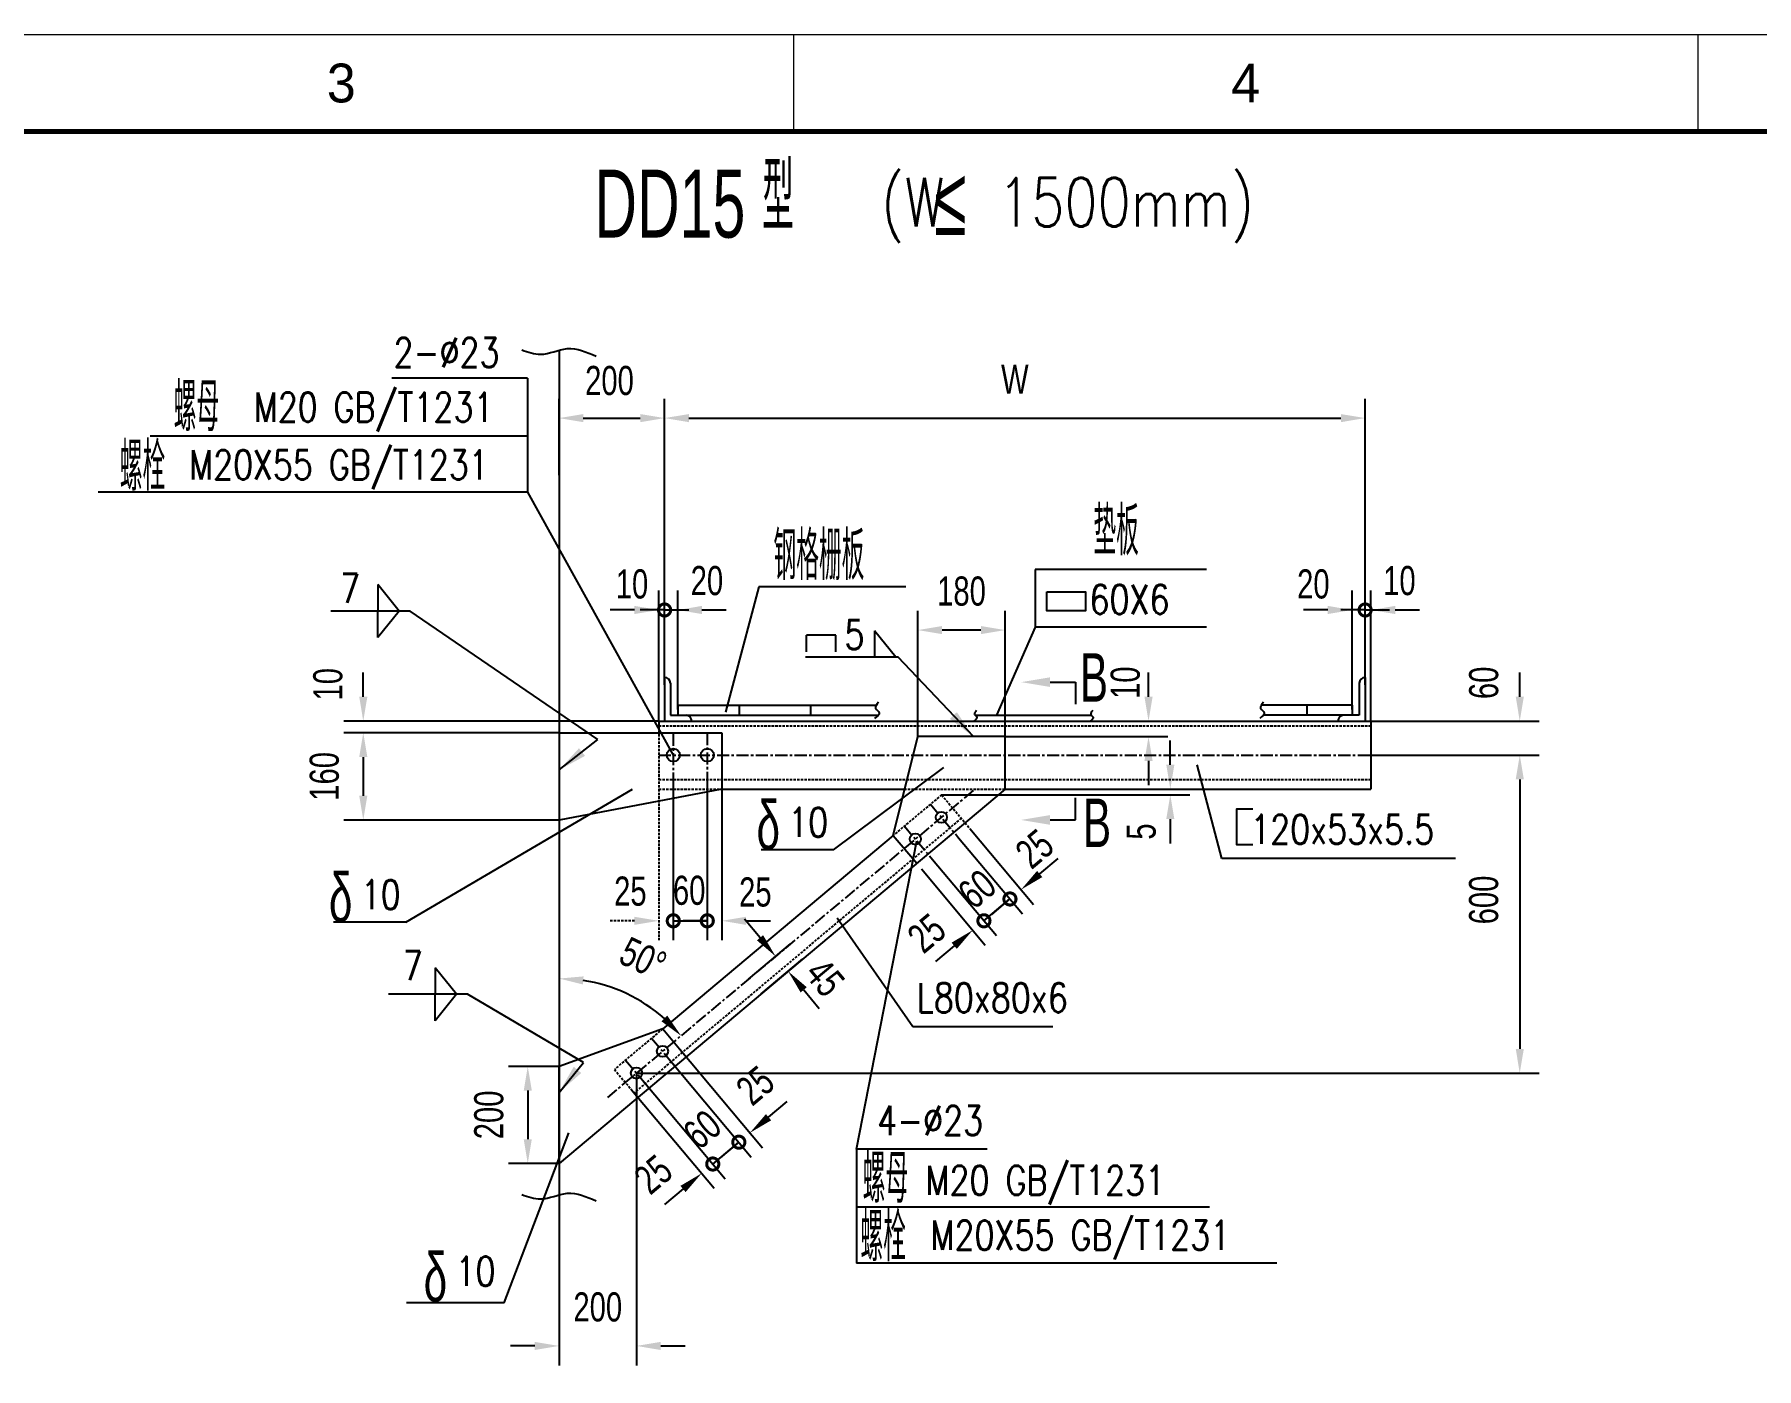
# Model space of a CAD drawing. Extents: x 148 to 221443, y -36682 to 6758.
# Drawn here: x 176771 to 180319, y -18098 to -15349 of the extents above; entities that cross this region are included whole.
import ezdxf
from ezdxf.enums import TextEntityAlignment as Align

# ---------------------------------------------------------------- set-up
doc = ezdxf.new("R2010")
doc.units = 0
doc.header["$LTSCALE"] = 10
doc.header["$MEASUREMENT"] = 0
for name, pattern in [('CENTERX2', [4, 2.5, -0.5, 0.5, -0.5]), ('HIDDENX2', [0.75, 0.5, -0.25]), ('PHANTOM', [2.5, 1.25, -0.25, 0.25, -0.25, 0.25, -0.25])]:
    doc.linetypes.add(name, pattern=pattern)
for name, color, linetype in [('2', 4, 'Continuous'), ('3', 255, 'Continuous'), ('6', 4, 'PHANTOM'), ('9', 6, 'Continuous'), ('CENTER', 1, 'CENTERX2'), ('WHITE', 7, 'Continuous')]:
    doc.layers.add(name, color=color, linetype=linetype)
doc.layers.add('2（细实线）', color=3, linetype='Continuous', lineweight=20)
doc.layers.add('图框层', color=7, linetype='Continuous', lineweight=15)
doc.styles.add('HZ', font='ROMS.SHX', dxfattribs={"width": 0.75, "bigfont": 'GBCBIG.SHX'})
doc.styles.get("Standard").update_dxf_attribs({"font": 'wison_e.shx', "width": 0.75, "bigfont": 'wison_c.shx'})
doc.styles.add('XW', font='ROMANS.shx', dxfattribs={"width": 0.85})
doc.dimstyles.new('DIM1', dxfattribs={"dimscale": 20, "dimtxt": 3, "dimasz": 2.5, "dimexe": 2, "dimexo": 0, "dimgap": 1, "dimtad": 0, "dimdec": 0, "dimzin": 0, "dimdsep": 46, "dimtxsty": 'Standard', "dimcen": 2, "dimclrd": 3, "dimclre": 3, "dimclrt": 3, "dimadec": 0, "dimazin": 0, "dimtfac": 0.666667, "dimtdec": 0, "dimtofl": 0, "dimtmove": 2, "dimatfit": 1, "dimfxl": 2, "dimtvp": 1.333333, "dimtolj": 1, "dimtzin": 0, "dimarcsym": 0})

# ---------------------------------------------------------------- blocks, each defined once
blk = doc.blocks.new('_DotSmall')
at = {"layer": 'WHITE', "color": 0, "const_width": 0.5}
blk.add_lwpolyline([(-0.0625, 0, 1), (0.0625, 0, 1)], format="xyb", close=True, dxfattribs=at)
blk = doc.blocks.new('*D1708')
at = {"layer": '2', "color": 3, "lineweight": -2}
for p, q in [((178057.5, -16763.9), (178057.5, -16495)), ((178069.5, -16688.9), (178069.5, -16495)), ((178007.5, -16535), (177957.5, -16535)), ((178069.5, -16535), (178119.5, -16535))]:
    blk.add_line(p, q, dxfattribs=at)
at = {"layer": '2', "color": 3}
blk.add_solid([(178007.5, -16543.3), (178007.5, -16526.6), (178057.5, -16535)], dxfattribs=at)
at = {"layer": 'Defpoints', "color": 0}
for p in [(178069.5, -16535), (178069.5, -16688.9), (178057.5, -16763.9)]:
    blk.add_point(p, dxfattribs=at)
at = {"layer": '2', "color": 3, "lineweight": -2, "xscale": 50, "yscale": 50, "zscale": 50, "rotation": 180}
blk.add_blockref('_DotSmall', (178069.5, -16535), dxfattribs=at)
at = {"layer": '2', "color": 3, "insert": (178002.4, -16481.7), "char_height": 60, "attachment_point": 5}
blk.add_mtext('\\A1;10', dxfattribs=at)
blk = doc.blocks.new('*D1709')
at = {"layer": '2', "color": 3, "lineweight": -2}
for p, q in [((178069.5, -16688.9), (178069.5, -16495)), ((178096.5, -16739.9), (178096.5, -16495)), ((178069.5, -16535), (178019.5, -16535)), ((178146.5, -16535), (178196.5, -16535))]:
    blk.add_line(p, q, dxfattribs=at)
at = {"layer": '2', "color": 3}
blk.add_solid([(178146.5, -16526.6), (178146.5, -16543.3), (178096.5, -16535)], dxfattribs=at)
at = {"layer": 'Defpoints', "color": 0}
for p in [(178069.5, -16535), (178069.5, -16688.9), (178096.5, -16739.9)]:
    blk.add_point(p, dxfattribs=at)
at = {"layer": '2', "color": 3, "lineweight": -2, "xscale": 50, "yscale": 50, "zscale": 50}
blk.add_blockref('_DotSmall', (178069.5, -16535), dxfattribs=at)
at = {"layer": '2', "color": 3, "insert": (178156.8, -16474.8), "char_height": 60, "attachment_point": 5}
blk.add_mtext('\\A1;20', dxfattribs=at)
blk = doc.blocks.new('*D1710')
at = {"layer": '2', "color": 3, "lineweight": -2}
for p, q in [((179485.9, -16739.9), (179485.9, -16495)), ((179512.9, -16688.9), (179512.9, -16495)), ((179435.9, -16535), (179385.9, -16535)), ((179512.9, -16535), (179562.9, -16535))]:
    blk.add_line(p, q, dxfattribs=at)
at = {"layer": '2', "color": 3}
blk.add_solid([(179435.9, -16543.3), (179435.9, -16526.6), (179485.9, -16535)], dxfattribs=at)
at = {"layer": 'Defpoints', "color": 0}
for p in [(179512.9, -16535), (179512.9, -16688.9), (179485.9, -16739.9)]:
    blk.add_point(p, dxfattribs=at)
at = {"layer": '2', "color": 3, "lineweight": -2, "xscale": 50, "yscale": 50, "zscale": 50, "rotation": 180}
blk.add_blockref('_DotSmall', (179512.9, -16535), dxfattribs=at)
at = {"layer": '2', "color": 3, "insert": (179406.2, -16481.7), "char_height": 60, "attachment_point": 5}
blk.add_mtext('\\A1;20', dxfattribs=at)
blk = doc.blocks.new('*D1711')
at = {"layer": '2', "color": 3, "lineweight": -2}
for p, q in [((179512.9, -16688.9), (179512.9, -16495)), ((179524.9, -16763.9), (179524.9, -16495)), ((179512.9, -16535), (179462.9, -16535)), ((179574.9, -16535), (179624.9, -16535))]:
    blk.add_line(p, q, dxfattribs=at)
at = {"layer": '2', "color": 3}
blk.add_solid([(179574.9, -16526.6), (179574.9, -16543.3), (179524.9, -16535)], dxfattribs=at)
at = {"layer": 'Defpoints', "color": 0}
for p in [(179512.9, -16535), (179512.9, -16688.9), (179524.9, -16763.9)]:
    blk.add_point(p, dxfattribs=at)
at = {"layer": '2', "color": 3, "lineweight": -2, "xscale": 50, "yscale": 50, "zscale": 50}
blk.add_blockref('_DotSmall', (179512.9, -16535), dxfattribs=at)
at = {"layer": '2', "color": 3, "insert": (179583.5, -16474.8), "char_height": 60, "attachment_point": 5}
blk.add_mtext('\\A1;10', dxfattribs=at)
blk = doc.blocks.new('*D1712')
at = {"layer": '2', "color": 3, "lineweight": -2}
for p, q in [((177852.1, -16257.5), (177852.1, -16099.6)), ((178069.5, -16688.9), (178069.5, -16099.6)), ((177902.1, -16139.6), (178019.5, -16139.6))]:
    blk.add_line(p, q, dxfattribs=at)
at = {"layer": '2', "color": 3}
for points in [[(177902.1, -16131.3), (177902.1, -16148), (177852.1, -16139.6)], [(178019.5, -16148), (178019.5, -16131.3), (178069.5, -16139.6)]]:
    blk.add_solid(points, dxfattribs=at)
at = {"layer": 'Defpoints', "color": 0}
for p in [(178069.5, -16139.6), (177852.1, -16257.5), (178069.5, -16688.9)]:
    blk.add_point(p, dxfattribs=at)
at = {"layer": '2', "color": 3, "insert": (177956, -16062.5), "char_height": 60, "attachment_point": 5}
blk.add_mtext('\\A1;200', dxfattribs=at)
blk = doc.blocks.new('*D1713')
at = {"layer": '2', "color": 3, "lineweight": -2}
for p, q in [((177448.7, -16713.9), (177448.7, -16663.9)), ((178057.5, -16763.9), (177408.7, -16763.9)), ((177852.1, -16787.9), (177408.7, -16787.9)), ((177448.7, -16837.9), (177448.7, -16887.9))]:
    blk.add_line(p, q, dxfattribs=at)
at = {"layer": '2', "color": 3}
for points in [[(177440.4, -16713.9), (177457.1, -16713.9), (177448.7, -16763.9)], [(177457.1, -16837.9), (177440.4, -16837.9), (177448.7, -16787.9)]]:
    blk.add_solid(points, dxfattribs=at)
at = {"layer": 'Defpoints', "color": 0}
for p in [(177448.7, -16763.9), (178057.5, -16763.9), (177852.1, -16787.9)]:
    blk.add_point(p, dxfattribs=at)
at = {"layer": '2', "color": 3, "insert": (177376, -16688), "char_height": 60, "attachment_point": 5, "rotation": 90}
blk.add_mtext('\\A1;10', dxfattribs=at)
blk = doc.blocks.new('*D1714')
at = {"layer": '2', "color": 3, "lineweight": -2}
for p, q in [((178069.5, -16688.9), (178069.5, -16099.6)), ((179512.9, -16673.9), (179512.9, -16099.6)), ((178119.5, -16139.6), (179462.9, -16139.6))]:
    blk.add_line(p, q, dxfattribs=at)
at = {"layer": '2', "color": 3}
for points in [[(178119.5, -16131.3), (178119.5, -16148), (178069.5, -16139.6)], [(179462.9, -16148), (179462.9, -16131.3), (179512.9, -16139.6)]]:
    blk.add_solid(points, dxfattribs=at)
at = {"layer": 'Defpoints', "color": 0}
for p in [(179512.9, -16139.6), (179512.9, -16673.9), (178069.5, -16688.9)]:
    blk.add_point(p, dxfattribs=at)
at = {"layer": '2', "color": 3, "insert": (178791.2, -16059.6), "char_height": 60, "attachment_point": 5}
blk.add_mtext('\\A1;W', dxfattribs=at)
blk = doc.blocks.new('*D1715')
at = {"layer": '2', "color": 3, "lineweight": -2}
for p, q in [((177852.1, -16787.9), (177408.7, -16787.9)), ((177448.7, -16837.9), (177448.7, -16917.7)), ((177853.9, -16967.7), (177408.7, -16967.7))]:
    blk.add_line(p, q, dxfattribs=at)
at = {"layer": '2', "color": 3}
for points in [[(177457.1, -16837.9), (177440.4, -16837.9), (177448.7, -16787.9)], [(177440.4, -16917.7), (177457.1, -16917.7), (177448.7, -16967.7)]]:
    blk.add_solid(points, dxfattribs=at)
at = {"layer": 'Defpoints', "color": 0}
for p in [(177852.1, -16787.9), (177448.7, -16967.7), (177853.9, -16967.7)]:
    blk.add_point(p, dxfattribs=at)
at = {"layer": '2', "color": 3, "insert": (177368.7, -16877.8), "char_height": 60, "attachment_point": 5, "rotation": 90}
blk.add_mtext('\\A1;160', dxfattribs=at)
blk = doc.blocks.new('*D1716')
at = {"layer": '3', "color": 3, "linetype": 'HIDDENX2', "lineweight": -2}
for p, q in [((178087.5, -16879.4), (178087.5, -17215.4)), ((178057.5, -16903.9), (178057.5, -17215.4)), ((178007.5, -17175.4), (177957.5, -17175.4)), ((178087.5, -17175.4), (178137.5, -17175.4))]:
    blk.add_line(p, q, dxfattribs=at)
at = {"layer": '3', "color": 3}
blk.add_solid([(178007.5, -17183.8), (178007.5, -17167.1), (178057.5, -17175.4)], dxfattribs=at)
at = {"layer": 'Defpoints', "color": 0}
for p in [(178087.5, -16879.4), (178057.5, -16903.9), (178087.5, -17175.4)]:
    blk.add_point(p, dxfattribs=at)
at = {"layer": '3', "color": 3, "lineweight": -2, "xscale": 50, "yscale": 50, "zscale": 50, "rotation": 180}
blk.add_blockref('_DotSmall', (178087.5, -17175.4), dxfattribs=at)
at = {"layer": '3', "color": 3, "insert": (177999, -17114.6), "char_height": 60, "attachment_point": 5}
blk.add_mtext('\\A1;25', dxfattribs=at)
blk = doc.blocks.new('*D1717')
at = {"layer": '2', "color": 3, "lineweight": -2}
for p, q in [((178087.5, -16879.4), (178087.5, -17215.4)), ((178157.5, -16878.6), (178157.5, -17215.4)), ((178087.5, -17175.4), (178157.5, -17175.4))]:
    blk.add_line(p, q, dxfattribs=at)
at = {"layer": 'Defpoints', "color": 0}
for p in [(178087.5, -16879.4), (178157.5, -16878.6), (178157.5, -17175.4)]:
    blk.add_point(p, dxfattribs=at)
at = {"layer": '2', "color": 3, "lineweight": -2, "xscale": 50, "yscale": 50, "zscale": 50, "rotation": 180}
blk.add_blockref('_DotSmall', (178087.5, -17175.4), dxfattribs=at)
at = {"layer": '2', "color": 3, "lineweight": -2, "xscale": 50, "yscale": 50, "zscale": 50}
blk.add_blockref('_DotSmall', (178157.5, -17175.4), dxfattribs=at)
at = {"layer": '2', "color": 3, "insert": (178120.2, -17112.9), "char_height": 60, "attachment_point": 5}
blk.add_mtext('\\A1;60', dxfattribs=at)
blk = doc.blocks.new('*D1718')
at = {"layer": '2', "color": 3, "lineweight": -2}
for p, q in [((178157.5, -16878.6), (178157.5, -17215.4)), ((178187.5, -16903.9), (178187.5, -17215.4)), ((178157.5, -17175.4), (178107.5, -17175.4)), ((178237.5, -17175.4), (178287.5, -17175.4))]:
    blk.add_line(p, q, dxfattribs=at)
at = {"layer": '2', "color": 3}
blk.add_solid([(178237.5, -17167.1), (178237.5, -17183.8), (178187.5, -17175.4)], dxfattribs=at)
at = {"layer": 'Defpoints', "color": 0}
for p in [(178157.5, -16878.6), (178187.5, -16903.9), (178187.5, -17175.4)]:
    blk.add_point(p, dxfattribs=at)
at = {"layer": '2', "color": 3, "lineweight": -2, "xscale": 50, "yscale": 50, "zscale": 50}
blk.add_blockref('_DotSmall', (178157.5, -17175.4), dxfattribs=at)
at = {"layer": '2', "color": 3, "insert": (178256.5, -17116.4), "char_height": 60, "attachment_point": 5}
blk.add_mtext('\\A1;25', dxfattribs=at)
blk = doc.blocks.new('*D1719')
at = {"layer": '2', "color": 3, "lineweight": -2}
for p, q in [((179524.9, -16833.9), (179871.5, -16833.9)), ((179831.5, -16883.9), (179831.5, -17439.2)), ((178011.6, -17489.2), (179871.5, -17489.2))]:
    blk.add_line(p, q, dxfattribs=at)
at = {"layer": '2', "color": 3}
for points in [[(179839.9, -16883.9), (179823.2, -16883.9), (179831.5, -16833.9)], [(179823.2, -17439.2), (179839.9, -17439.2), (179831.5, -17489.2)]]:
    blk.add_solid(points, dxfattribs=at)
at = {"layer": 'Defpoints', "color": 0}
for p in [(179524.9, -16833.9), (178011.6, -17489.2), (179831.5, -17489.2)]:
    blk.add_point(p, dxfattribs=at)
at = {"layer": '2', "color": 3, "insert": (179757.4, -17132.5), "char_height": 60, "attachment_point": 5, "rotation": 90}
blk.add_mtext('\\A1;600', dxfattribs=at)
blk = doc.blocks.new('*D1720')
at = {"layer": '2', "color": 3, "lineweight": -2}
for p, q in [((178698.2, -16984.9), (178829.8, -17141.7)), ((178675.2, -17004.2), (178806.8, -17161)), ((178842.4, -17078.9), (178880.7, -17046.8)), ((178781.1, -17130.4), (178742.8, -17162.5))]:
    blk.add_line(p, q, dxfattribs=at)
at = {"layer": '2', "color": 3}
blk.add_solid([(178837, -17072.6), (178847.8, -17085.3), (178804.1, -17111.1)], dxfattribs=at)
at = {"layer": 'Defpoints', "color": 0}
for p in [(178698.2, -16984.9), (178675.2, -17004.2), (178804.1, -17111.1)]:
    blk.add_point(p, dxfattribs=at)
at = {"layer": '2', "color": 3, "lineweight": -2, "xscale": 50, "yscale": 50, "zscale": 50, "rotation": 39.99999999977852}
blk.add_blockref('_DotSmall', (178781.1, -17130.4), dxfattribs=at)
at = {"layer": '2', "color": 3, "insert": (178832, -17027.2), "char_height": 60, "attachment_point": 5, "rotation": 40}
blk.add_mtext('\\A1;25', dxfattribs=at)
blk = doc.blocks.new('*D1721')
at = {"layer": '2', "color": 3, "lineweight": -2}
for p, q in [((178675.2, -17004.2), (178806.8, -17161)), ((178621.6, -17049.2), (178753.2, -17206)), ((178727.5, -17175.4), (178781.1, -17130.4))]:
    blk.add_line(p, q, dxfattribs=at)
at = {"layer": 'Defpoints', "color": 0}
for p in [(178675.2, -17004.2), (178621.6, -17049.2), (178781.1, -17130.4)]:
    blk.add_point(p, dxfattribs=at)
at = {"layer": '2', "color": 3, "lineweight": -2, "xscale": 50, "yscale": 50, "zscale": 50}
for p, rotation in [((178781.1, -17130.4), 39.99999999978221), ((178727.5, -17175.4), 219.9999999997822)]:
    blk.add_blockref('_DotSmall', p, dxfattribs=dict(at, rotation=rotation))
at = {"layer": '2', "color": 3, "insert": (178713.5, -17110.2), "char_height": 60, "attachment_point": 5, "rotation": 40}
blk.add_mtext('\\A1;60', dxfattribs=at)
blk = doc.blocks.new('*D1722')
at = {"layer": '2', "color": 3, "lineweight": -2}
for p, q in [((178621.6, -17049.2), (178753.2, -17206)), ((178598.6, -17068.5), (178730.2, -17225.3)), ((178727.5, -17175.4), (178765.8, -17143.2)), ((178666.2, -17226.8), (178627.9, -17258.9))]:
    blk.add_line(p, q, dxfattribs=at)
at = {"layer": '2', "color": 3}
blk.add_solid([(178671.6, -17233.2), (178660.9, -17220.4), (178704.5, -17194.6)], dxfattribs=at)
at = {"layer": 'Defpoints', "color": 0}
for p in [(178621.6, -17049.2), (178598.6, -17068.5), (178727.5, -17175.4)]:
    blk.add_point(p, dxfattribs=at)
at = {"layer": '2', "color": 3, "lineweight": -2, "xscale": 50, "yscale": 50, "zscale": 50, "rotation": 219.9999999998104}
blk.add_blockref('_DotSmall', (178727.5, -17175.4), dxfattribs=at)
at = {"layer": '2', "color": 3, "insert": (178609.6, -17201.1), "char_height": 60, "attachment_point": 5, "rotation": 40}
blk.add_mtext('\\A1;25', dxfattribs=at)
blk = doc.blocks.new('*D1723')
at = {"layer": '2', "color": 3, "lineweight": -2}
for p, q in [((178001.5, -17523.8), (178171.6, -17726.4)), ((178024.5, -17504.5), (178194.5, -17707.2)), ((178168.8, -17676.5), (178207.1, -17644.4)), ((178107.5, -17727.9), (178069.2, -17760.1))]:
    blk.add_line(p, q, dxfattribs=at)
at = {"layer": '2', "color": 3}
blk.add_solid([(178112.9, -17734.3), (178102.2, -17721.5), (178145.8, -17695.8)], dxfattribs=at)
at = {"layer": 'Defpoints', "color": 0}
for p in [(178001.5, -17523.8), (178024.5, -17504.5), (178168.8, -17676.5)]:
    blk.add_point(p, dxfattribs=at)
at = {"layer": '2', "color": 3, "lineweight": -2, "xscale": 50, "yscale": 50, "zscale": 50, "rotation": 219.999999999764}
blk.add_blockref('_DotSmall', (178168.8, -17676.5), dxfattribs=at)
at = {"layer": '2', "color": 3, "insert": (178046.4, -17698.1), "char_height": 60, "attachment_point": 5, "rotation": 40}
blk.add_mtext('\\A1;25', dxfattribs=at)
blk = doc.blocks.new('*D1724')
at = {"layer": '2', "color": 3, "lineweight": -2}
for p, q in [((178078.1, -17459.5), (178248.2, -17662.2)), ((178024.5, -17504.5), (178194.5, -17707.2)), ((178168.8, -17676.5), (178222.5, -17631.5))]:
    blk.add_line(p, q, dxfattribs=at)
at = {"layer": 'Defpoints', "color": 0}
for p in [(178078.1, -17459.5), (178024.5, -17504.5), (178222.5, -17631.5)]:
    blk.add_point(p, dxfattribs=at)
at = {"layer": '2', "color": 3, "lineweight": -2, "xscale": 50, "yscale": 50, "zscale": 50}
for p, rotation in [((178222.5, -17631.5), 39.9999999997845), ((178168.8, -17676.5), 219.9999999997845)]:
    blk.add_blockref('_DotSmall', p, dxfattribs=dict(at, rotation=rotation))
at = {"layer": '2', "color": 3, "insert": (178147.3, -17605.5), "char_height": 60, "attachment_point": 5, "rotation": 40}
blk.add_mtext('\\A1;60', dxfattribs=at)
blk = doc.blocks.new('*D1725')
at = {"layer": '2', "color": 3, "lineweight": -2}
for p, q in [((178101.1, -17440.2), (178271.1, -17642.9)), ((178078.1, -17459.5), (178248.2, -17662.2)), ((178283.7, -17580.1), (178322, -17548)), ((178222.5, -17631.5), (178184.1, -17663.7))]:
    blk.add_line(p, q, dxfattribs=at)
at = {"layer": '2', "color": 3}
blk.add_solid([(178278.4, -17573.7), (178289.1, -17586.5), (178245.4, -17612.2)], dxfattribs=at)
at = {"layer": 'Defpoints', "color": 0}
for p in [(178101.1, -17440.2), (178078.1, -17459.5), (178245.4, -17612.2)]:
    blk.add_point(p, dxfattribs=at)
at = {"layer": '2', "color": 3, "lineweight": -2, "xscale": 50, "yscale": 50, "zscale": 50, "rotation": 39.99999999977852}
blk.add_blockref('_DotSmall', (178222.5, -17631.5), dxfattribs=at)
at = {"layer": '2', "color": 3, "insert": (178256.5, -17514.9), "char_height": 60, "attachment_point": 5, "rotation": 40}
blk.add_mtext('\\A1;25', dxfattribs=at)
blk = doc.blocks.new('*D1726')
at = {"layer": '2', "color": 3, "lineweight": -2}
for p, q in [((179831.5, -16713.9), (179831.5, -16663.9)), ((179524.9, -16763.9), (179871.5, -16763.9)), ((179524.9, -16833.9), (179871.5, -16833.9)), ((179831.5, -16883.9), (179831.5, -16933.9))]:
    blk.add_line(p, q, dxfattribs=at)
at = {"layer": '2', "color": 3}
for points in [[(179823.2, -16713.9), (179839.9, -16713.9), (179831.5, -16763.9)], [(179839.9, -16883.9), (179823.2, -16883.9), (179831.5, -16833.9)]]:
    blk.add_solid(points, dxfattribs=at)
at = {"layer": 'Defpoints', "color": 0}
for p in [(179524.9, -16763.9), (179524.9, -16833.9), (179831.5, -16833.9)]:
    blk.add_point(p, dxfattribs=at)
at = {"layer": '2', "color": 3, "insert": (179757.5, -16685.1), "char_height": 60, "attachment_point": 5, "rotation": 90}
blk.add_mtext('\\A1;60', dxfattribs=at)
blk = doc.blocks.new('*D1727')
at = {"layer": '2', "color": 3, "lineweight": -2}
for p, q in [((179111.5, -16853.9), (179111.5, -16803.9)), ((178640.4, -16915.9), (179151.5, -16915.9)), ((178794.7, -16903.9), (179151.5, -16903.9)), ((179111.5, -16965.9), (179111.5, -17015.9))]:
    blk.add_line(p, q, dxfattribs=at)
at = {"layer": '2', "color": 3}
for points in [[(179103.2, -16853.9), (179119.9, -16853.9), (179111.5, -16903.9)], [(179119.9, -16965.9), (179103.2, -16965.9), (179111.5, -16915.9)]]:
    blk.add_solid(points, dxfattribs=at)
at = {"layer": 'Defpoints', "color": 0}
for p in [(178640.4, -16915.9), (178794.7, -16903.9), (179111.5, -16903.9)]:
    blk.add_point(p, dxfattribs=at)
at = {"layer": '2', "color": 3, "insert": (179051.7, -16991.5), "char_height": 60, "attachment_point": 5, "rotation": 90}
blk.add_mtext('\\A1;5', dxfattribs=at)
blk = doc.blocks.new('*D1728')
at = {"layer": '2', "color": 3, "lineweight": -2}
for p, q in [((179066.6, -16713.9), (179066.6, -16663.9)), ((178739.8, -16763.9), (179106.6, -16763.9)), ((178771.3, -16795.9), (179106.6, -16795.9)), ((179066.6, -16845.9), (179066.6, -16895.9))]:
    blk.add_line(p, q, dxfattribs=at)
at = {"layer": '2', "color": 3}
for points in [[(179058.3, -16713.9), (179075, -16713.9), (179066.6, -16763.9)], [(179075, -16845.9), (179058.3, -16845.9), (179066.6, -16795.9)]]:
    blk.add_solid(points, dxfattribs=at)
at = {"layer": 'Defpoints', "color": 0}
for p in [(178739.8, -16763.9), (179066.6, -16763.9), (178771.3, -16795.9)]:
    blk.add_point(p, dxfattribs=at)
at = {"layer": '2', "color": 3, "insert": (179019, -16684.8), "char_height": 60, "attachment_point": 5, "rotation": 90}
blk.add_mtext('\\A1;10', dxfattribs=at)
blk = doc.blocks.new('*D1729')
at = {"layer": '2', "color": 3, "lineweight": -2}
for p, q in [((178591.3, -16795.9), (178591.3, -16536.4)), ((178771.3, -16795.9), (178771.3, -16536.4)), ((178721.3, -16576.4), (178641.3, -16576.4))]:
    blk.add_line(p, q, dxfattribs=at)
at = {"layer": '2', "color": 3}
for points in [[(178641.3, -16568), (178641.3, -16584.7), (178591.3, -16576.4)], [(178721.3, -16584.7), (178721.3, -16568), (178771.3, -16576.4)]]:
    blk.add_solid(points, dxfattribs=at)
at = {"layer": 'Defpoints', "color": 0}
for p in [(178591.3, -16576.4), (178591.3, -16795.9), (178771.3, -16795.9)]:
    blk.add_point(p, dxfattribs=at)
at = {"layer": '2', "color": 3, "insert": (178681.3, -16496.4), "char_height": 60, "attachment_point": 5}
blk.add_mtext('\\A1;180', dxfattribs=at)
blk = doc.blocks.new('*D1730')
at = {"layer": '2', "color": 3, "lineweight": -2}
for p, q in [((178266.2, -17210.4), (178234, -17172.1)), ((178242.6, -17295.4), (178328.9, -17223)), ((178268.3, -17326.1), (178354.6, -17253.6)), ((178356.1, -17317.6), (178388.3, -17355.9))]:
    blk.add_line(p, q, dxfattribs=at)
at = {"layer": '2', "color": 3}
for points in [[(178259.8, -17215.7), (178272.5, -17205), (178298.3, -17248.7)], [(178362.5, -17312.3), (178349.8, -17323), (178324, -17279.3)]]:
    blk.add_solid(points, dxfattribs=at)
at = {"layer": 'Defpoints', "color": 0}
for p in [(178298.3, -17248.7), (178242.6, -17295.4), (178268.3, -17326.1)]:
    blk.add_point(p, dxfattribs=at)
at = {"layer": '2', "color": 3, "insert": (178400, -17292.5), "char_height": 60, "attachment_point": 5, "rotation": 310}
blk.add_mtext('\\A1;45', dxfattribs=at)
blk = doc.blocks.new('*D1731')
at = {"layer": '2', "color": 3, "lineweight": -2}
for p, q in [((178011.6, -17489.2), (178011.6, -18091.3)), ((177852.1, -17694.9), (177852.1, -18091.3)), ((177802.1, -18051.3), (177752.1, -18051.3)), ((178061.6, -18051.3), (178111.6, -18051.3))]:
    blk.add_line(p, q, dxfattribs=at)
at = {"layer": '2', "color": 3}
for points in [[(177802.1, -18059.7), (177802.1, -18043), (177852.1, -18051.3)], [(178061.6, -18043), (178061.6, -18059.7), (178011.6, -18051.3)]]:
    blk.add_solid(points, dxfattribs=at)
at = {"layer": 'Defpoints', "color": 0}
for p in [(178011.6, -17489.2), (177852.1, -17694.9), (178011.6, -18051.3)]:
    blk.add_point(p, dxfattribs=at)
at = {"layer": '2', "color": 3, "insert": (177931.9, -17971.3), "char_height": 60, "attachment_point": 5}
blk.add_mtext('\\A1;200', dxfattribs=at)
blk = doc.blocks.new('*D1732')
at = {"layer": '2', "color": 3, "lineweight": -2}
blk.add_arc((177852.1, -17621.5), 327.1, 48.4459, 81.2333, dxfattribs=at)
at = {"layer": '2', "color": 3}
for points in [[(177902.6, -17289.9), (177901.3, -17306.5), (177852.1, -17294.4)], [(178063.1, -17382.5), (178075.1, -17370.9), (178103.9, -17412.6)]]:
    blk.add_solid(points, dxfattribs=at)
at = {"layer": 'Defpoints', "color": 0}
for p in [(177852.1, -15999.7), (178708.8, -16910.7), (178032.9, -17348.8), (178021.4, -17481), (177852.1, -18140.1)]:
    blk.add_point(p, dxfattribs=at)
at = {"layer": '2', "color": 3, "insert": (178025.2, -17253), "char_height": 60, "attachment_point": 5, "rotation": 334.8396}
blk.add_mtext('\\A1;50%%d', dxfattribs=at)
blk = doc.blocks.new('*D1757')
at = {"layer": '2', "color": 3, "lineweight": -2}
for p, q in [((177852.1, -17475.3), (177747.6, -17475.3)), ((177787.6, -17525.3), (177787.6, -17625.3)), ((177852.1, -17675.3), (177747.6, -17675.3))]:
    blk.add_line(p, q, dxfattribs=at)
at = {"layer": '2', "color": 3}
for points in [[(177796, -17525.3), (177779.3, -17525.3), (177787.6, -17475.3)], [(177779.3, -17625.3), (177796, -17625.3), (177787.6, -17675.3)]]:
    blk.add_solid(points, dxfattribs=at)
at = {"layer": 'Defpoints', "color": 0}
for p in [(177852.1, -17475.3), (177787.6, -17675.3), (177852.1, -17675.3)]:
    blk.add_point(p, dxfattribs=at)
at = {"layer": '2', "color": 3, "insert": (177707.6, -17575.3), "char_height": 60, "attachment_point": 5, "rotation": 90}
blk.add_mtext('\\A1;200', dxfattribs=at)
blk = doc.blocks.new('a2')
for p, q in [((15615.59, 10126.74), (15615.59, 10116.74)), ((15708.75, 10126.74), (15708.75, 10116.74))]:
    blk.add_line(p, q)
at = {"layer": '图框层', "ltscale": 10}
blk.add_lwpolyline([(15311.09, 10126.74), (15905.09, 10126.74), (15905.09, 9706.74), (15311.09, 9706.74)], close=True, dxfattribs=at)
at = {"layer": '图框层', "ltscale": 10, "const_width": 0.5}
blk.add_lwpolyline([(15336.09, 10116.74), (15895.09, 10116.74), (15895.09, 9716.74), (15336.09, 9716.74)], close=True, dxfattribs=at)
at = {"style": 'HZ'}
for s, p in [('3', (15569, 10121.74)), ('4', (15662.17, 10121.74))]:
    blk.add_text(s, height=4, dxfattribs=at).set_placement(p, align=Align.MIDDLE)

msp = doc.modelspace()

# ---------------------------------------------------------------- linework, layer by layer
for p, q in [((178069.5434, -16673.9446), (178069.5434, -16763.9446)), ((179512.9164, -16673.9446), (179512.9164, -16763.9446)), ((178081.5434, -16685.9446), (178081.5434, -16751.9446)), ((179500.9164, -16685.9446), (179500.9164, -16751.9446)), ((178096.5434, -16730.9446), (178096.5434, -16751.9446)), ((178096.5434, -16730.9446), (178506.1192, -16730.9446)), ((178223.354, -16730.9446), (178223.354, -16751.9446)), ((178370.0156, -16730.9446), (178370.0156, -16751.9446)), ((179485.9164, -16730.9446), (179299.4197, -16730.9446)), ((179392.6681, -16730.9446), (179392.6681, -16751.9446)), ((179485.9164, -16730.9446), (179485.9164, -16751.9446)), ((178057.5434, -16763.9446), (178057.5434, -16775.9446)), ((178057.5434, -16763.9446), (179524.9164, -16763.9446)), ((178081.5434, -16751.9446), (178509.7669, -16751.9446)), ((178709.6579, -16751.9446), (178948.9976, -16751.9446)), ((179500.9164, -16751.9446), (179303.0674, -16751.9446)), ((179524.9164, -16763.9446), (179524.9164, -16903.9446)), ((177852.1053, -16787.9446), (178187.5434, -16787.9446)), ((177852.1053, -16787.9446), (177852.1053, -16967.9446)), ((178187.5434, -16787.9446), (178187.5434, -16903.9446)), ((178540.7773, -16999.507), (178591.3434, -16795.9446)), ((178771.3434, -16795.9446), (178591.3434, -16795.9446)), ((178771.3434, -16903.9446), (178771.3434, -16795.9446)), ((178187.5434, -16903.9446), (177852.1053, -16967.9446)), ((178771.3434, -16903.9446), (177852.1053, -17675.2769)), ((178187.5434, -16903.9446), (178563.1941, -16903.9446)), ((178771.3434, -16903.9446), (179524.9164, -16903.9446)), ((178540.7773, -16999.507), (178065.7542, -17398.0987)), ((178540.7773, -16999.507), (178588.9864, -17056.9603)), ((178065.7542, -17398.0987), (177852.1053, -17475.2769)), ((178065.7542, -17398.0987), (178113.9633, -17455.552)), ((177852.1053, -17675.2769), (177852.1053, -17475.2769))]:
    msp.add_line(p, q)
for centre, radius in [((178087.5434, -16833.9446), 13.5), ((178157.5434, -16833.9446), 13.5), ((178639.8793, -16962.0397), 11.5), ((178586.2562, -17007.0349), 11.5), ((178065.2704, -17444.1938), 11.5), ((178011.6473, -17489.189), 11.5)]:
    msp.add_circle(centre, radius)
for centre, start, end in [((178069.5434, -16685.9446), 0, 90), ((179512.9164, -16685.9446), 90, 180), ((178113.5434, -16763.9446), 0, 90), ((179468.9164, -16763.9446), 90, 180)]:
    msp.add_arc(centre, 12, start, end)
at = {"layer": '2'}
for p, q in [((177786.9828, -16057.3585), (177507.6986, -16057.3585)), ((177786.9828, -16057.3585), (177786.9828, -16292.1959)), ((177786.9828, -16176.6165), (177009.8861, -16176.6165)), ((177786.9828, -16292.1959), (176902.2818, -16292.1959)), ((177786.9828, -16292.1959), (178087.5434, -16833.9446)), ((179185.8637, -16451.2382), (178832.7481, -16451.2382)), ((178832.7481, -16451.2382), (178832.7481, -16570.4963)), ((178264.0138, -16487.4726), (178195.2842, -16745.2391)), ((178566.6059, -16487.4726), (178264.0138, -16487.4726)), ((177545.1034, -16537.1123), (177382.2281, -16537.1123)), ((177932.2679, -16801.6787), (177545.1034, -16537.1123)), ((178422.212, -16586.5775), (178362.1808, -16586.5775)), ((178362.1808, -16621.2365), (178362.1808, -16586.5775)), ((178422.212, -16621.2365), (178422.212, -16586.5775)), ((178545.7513, -16632.4266), (178502.0166, -16577.8121)), ((178502.0166, -16577.8121), (178502.0166, -16632.4266)), ((178832.7481, -16570.4963), (178753.6979, -16751.9446)), ((179185.8637, -16570.4963), (178832.7481, -16570.4963)), ((178551.0631, -16632.4266), (178359.6924, -16632.4266)), ((178705.7491, -16795.9446), (178551.0631, -16632.4266)), ((178863.9114, -16683.6397), (178916.029, -16683.6397)), ((177852.1053, -16864.6409), (177932.2679, -16801.6787)), ((179217.5152, -17046.7882), (179166.7722, -16853.775)), ((178417.4815, -17028.9752), (178644.6124, -16859.8406)), ((177536.4011, -17178.0591), (178003.6646, -16903.9833)), ((178863.9114, -16967.5672), (178916.029, -16967.5672)), ((178417.4815, -17028.9752), (178268.6108, -17028.9752)), ((178464.835, -17645.8924), (178589.4701, -17010.8651)), ((179699.3107, -17046.7882), (179217.5152, -17046.7882)), ((178580.766, -17393.8359), (178425.3099, -17170.0255)), ((177536.4011, -17178.0591), (177387.5304, -17178.0591)), ((177663.4138, -17326.6206), (177500.5385, -17326.6206)), ((177902.5366, -17467.3618), (177663.4138, -17326.6206)), ((178869.2835, -17393.8359), (178580.766, -17393.8359)), ((177852.1053, -17528.985), (177902.5366, -17467.3618)), ((177739.2517, -17962.5587), (177872.3384, -17612.3262)), ((178464.835, -17645.8924), (178464.835, -17880.7298)), ((178734.2689, -17645.8924), (178464.835, -17645.8924)), ((179192.3653, -17765.1505), (178465.3575, -17765.1505)), ((179331.2727, -17880.7298), (178464.835, -17880.7298)), ((177739.2517, -17962.5587), (177537.7203, -17962.5587))]:
    msp.add_line(p, q, dxfattribs=at)
at = {"layer": '2', "color": 7}
for p, q in [((177522.4323, -16537.1123), (177478.6975, -16482.4978)), ((177478.6975, -16482.4978), (177478.6975, -16537.1123)), ((177522.4323, -16537.1123), (177478.6975, -16591.7267)), ((177478.6975, -16591.7267), (177478.6975, -16537.1123)), ((178916.029, -16683.6397), (178916.029, -16729.1868)), ((178916.029, -16967.5672), (178916.029, -16922.0201)), ((177640.7426, -17326.6206), (177597.0079, -17272.0062)), ((177597.0079, -17272.0062), (177597.0079, -17326.6206)), ((177640.7426, -17326.6206), (177597.0079, -17381.235)), ((177597.0079, -17381.235), (177597.0079, -17326.6206))]:
    msp.add_line(p, q, dxfattribs=at)
at = {"layer": '2'}
msp.add_lwpolyline([(178857.1619, -16497.805), (178937.0093, -16497.805), (178937.0093, -16536.781), (178857.1619, -16536.781)], close=True, dxfattribs=at)
msp.add_lwpolyline([(179281.4339, -16945.5775), (179247.9902, -16945.5775), (179247.9902, -17018.4965), (179281.4339, -17018.4965)], dxfattribs=at)
for points in [[(178863.9114, -16693.6397), (178863.9114, -16673.6397), (178803.9114, -16683.6397)], [(178671.7807, -16745.4852), (178657.2516, -16759.2295), (178705.7491, -16795.9446)], [(177905.5438, -16835.5836), (177893.2313, -16819.8229), (177852.1053, -16864.6409)], [(178863.9114, -16957.5672), (178863.9114, -16977.5672), (178803.9114, -16967.5672)], [(177897.844, -17488.8854), (177882.3663, -17476.2188), (177852.1053, -17528.985)]]:
    msp.add_solid(points, dxfattribs=at)
at = {"layer": '3', "linetype": 'HIDDENX2'}
for p, q in [((178057.5434, -16773.9446), (179524.9164, -16773.9446)), ((178057.5434, -16775.9446), (178057.5434, -16903.9446)), ((178057.5434, -16883.9446), (179524.9164, -16883.9446)), ((178057.5434, -16903.9446), (178187.5434, -16903.9446)), ((178640.3631, -16915.9446), (178540.7773, -16999.507)), ((178563.1941, -16903.9446), (178771.3434, -16903.9446)), ((178640.3631, -16915.9446), (178698.214, -16984.8886)), ((178680.8587, -16964.2054), (178006.664, -17529.9218)), ((178065.7542, -17398.0987), (177966.1684, -17481.661)), ((177966.1684, -17481.661), (178014.3775, -17539.1144))]:
    msp.add_line(p, q, dxfattribs=at)
at = {"layer": '6', "color": 3, "linetype": 'Continuous'}
msp.add_line((177852.1053, -15999.7152), (177852.1053, -17994.9287), dxfattribs=at)
at = {"layer": '9'}
for points in [[(177775.3289, -15999.1038), (177813.977, -16008.1173), (177868.9782, -15996.5286), (177928.2387, -16011.9802)], [(178510.2715, -16725.2128), (178504.3415, -16737.4619), (178511.4575, -16746.5501), (178502.3649, -16758.4041)], [(178712.2812, -16741.817), (178708.3279, -16749.9831), (178713.0719, -16756.0419), (178707.0101, -16763.9446)], [(178951.6209, -16741.817), (178947.6676, -16749.9831), (178952.4115, -16756.0419), (178946.3498, -16763.9446)], [(179303.5719, -16725.2128), (179297.642, -16737.4619), (179304.7579, -16746.5501), (179295.6654, -16758.4041)], [(177775.3289, -17739.4428), (177813.977, -17748.4562), (177868.9782, -17736.8675), (177928.2387, -17752.3191)]]:
    msp.add_spline(points, degree=3, dxfattribs=at)
at = {"layer": 'CENTER'}
for p, q in [((178087.5434, -16789.8731), (178087.5434, -16879.3842)), ((178157.5434, -16788.3298), (178157.5434, -16878.6125)), ((178057.5434, -16833.9446), (179795.5651, -16833.9446)), ((178705.6288, -16906.8693), (177951.6473, -17539.5349)), ((178617.3817, -16935.2282), (178675.2326, -17004.1722)), ((178563.7586, -16980.2233), (178621.6095, -17049.1673)), ((178042.7729, -17417.3823), (178090.9819, -17474.8356)), ((177989.1498, -17462.3774), (178037.3588, -17519.8307))]:
    msp.add_line(p, q, dxfattribs=at)

# ---------------------------------------------------------------- block references
at = {"layer": '2（细实线）', "xscale": 20, "yscale": 20, "zscale": 20}
msp.add_blockref('a2', (-133976.5876, -217883.9756), dxfattribs=at)

# ---------------------------------------------------------------- texts
at = {"layer": '2'}
for s, height, style, width, p in [('型', 140, 'HZ', 0.65, (178270.5888, -15753.2658)), ('≤', 140, 'HZ', 0.65, (178624.944, -15762.4486)), ('垫板', 100, 'HZ', 0.65, (178953.0947, -16422.2764)), ('钢格栅板', 100, 'HZ', 0.65, (178294.0027, -16473.0952)), ('60X6', 60, 'XW', 0.8, (178945.0725, -16543.3281)), ('B', 100, 'HZ', 0.65, (178925.2045, -16723.9819)), ('B', 100, 'HZ', 0.65, (178931.5908, -17023.5255)), ('10', 60, 'XW', 0.8, (178324.5118, -17002.2826)), ('120x53x5.5', 60, 'XW', 0.8, (179276.4209, -17017.0001)), ('δ', 100, 'HZ', 0.65, (177377.8726, -17177.4544)), ('10', 60, 'XW', 0.8, (177443.4314, -17151.3665)), ('4-%%c23', 60, 'XW', 0.8, (178507.5931, -17616.9306)), ('螺母', 100, 'HZ', 0.65, (178477.7725, -17756.3315)), ('螺栓', 100, 'HZ', 0.65, (178473.1278, -17876.8199)), ('δ', 100, 'HZ', 0.65, (177573.1402, -17959.8084)), ('10', 60, 'XW', 0.8, (177638.699, -17927.284))]:
    msp.add_text(s, height=height, dxfattribs=dict(at, style=style, width=width)).set_placement(p)
for s, height, style, width, p in [('DD15', 140, 'HZ', 0.65, (178235.932, -15697.6486)), ('(W  1500mm)', 100, 'XW', 0.8, (179284.07, -15694.8502)), ('7', 60, 'XW', 0.8, (177442.2248, -16490.4506)), ('5', 60, 'XW', 0.8, (178481.3067, -16585.7649)), ('7', 60, 'XW', 0.8, (177571.6655, -17267.9784))]:
    msp.add_text(s, height=height, dxfattribs=dict(at, style=style, width=width)).set_placement(p, align=Align.MIDDLE_RIGHT)
at = {"layer": '2', "color": 3, "linetype": 'Continuous'}
for s, height, style, width, p in [('2-%%c23', 60, 'XW', 0.8, (177511.3279, -16034.5106)), ('螺母', 100, 'HZ', 0.65, (177058.2121, -16166.5748)), ('M20 GB/T1231', 60, 'XW', 0.8, (177223.071, -16146.9948)), ('螺栓', 100, 'HZ', 0.65, (176947.1505, -16289.5189)), ('M20X55 GB/T1231', 60, 'XW', 0.8, (177089.8674, -16265.8745)), ('δ', 100, 'HZ', 0.65, (178258.953, -17028.3705)), ('L80x80x6', 60, 'XW', 0.8, (178589.497, -17364.0477)), ('M20 GB/T1231', 60, 'XW', 0.8, (178607.2476, -17740.1552)), ('M20X55 GB/T1231', 60, 'XW', 0.8, (178617.6918, -17853.1756))]:
    msp.add_text(s, height=height, dxfattribs=dict(at, style=style, width=width)).set_placement(p)

# ---------------------------------------------------------------- dimensions: what is measured, and where the dimension line sits
at = {"layer": '2'}
dim = msp.add_angular_dim_2l(base=(178032.8685, -17348.8372), line1=((178708.8428, -16910.6996), (178021.4421, -17480.9701)), line2=((177852.1053, -15999.7152), (177852.1053, -18140.0541)), dimstyle='DIM1', dxfattribs=at)
dim.commit()
dim.dimension.update_dxf_attribs({"geometry": '*D1732', "text_midpoint": (178025.1854, -17252.9776)})
dim = msp.add_linear_dim(base=(178069.5434, -16139.6278), p1=(177852.1053, -16257.5357), p2=(178069.5434, -16688.9446), text='200', dimstyle='DIM1', dxfattribs=at)
dim.commit()
dim.dimension.update_dxf_attribs({"geometry": '*D1712', "text_midpoint": (177955.9667, -16062.517), "dimtype": 160})
dim = msp.add_linear_dim(base=(179512.9164, -16139.6278), p1=(178069.5434, -16688.9446), p2=(179512.9164, -16673.9446), text='W', dimstyle='DIM1', override={"dimse1": 0}, dxfattribs=at)
dim.commit()
dim.dimension.update_dxf_attribs({"geometry": '*D1714', "text_midpoint": (178791.2299, -16059.6278)})
for base, p1, p2, text, override, picture, middle in [((178069.5434, -16534.9593), (178057.5434, -16763.9446), (178069.5434, -16688.9446), '10', {"dimblk2": 'DOTSMALL', "dimsah": 1}, '*D1708', (178002.361, -16481.7087)), ((178069.5434, -16534.9593), (178096.5434, -16739.9446), (178069.5434, -16688.9446), '20', {"dimblk2": 'DOTSMALL', "dimsah": 1}, '*D1709', (178156.8364, -16474.7617)), ((179512.9164, -16534.9593), (179485.9164, -16739.9446), (179512.9164, -16688.9446), '20', {"dimblk2": 'DOTSMALL', "dimsah": 1}, '*D1710', (179406.2288, -16481.7087)), ((179512.9164, -16534.9593), (179524.9164, -16763.9446), (179512.9164, -16688.9446), '10', {"dimblk2": 'DOTSMALL', "dimsah": 1}, '*D1711', (179583.4648, -16474.7617)), ((178157.5434, -17175.4249), (178087.5434, -16879.3842), (178157.5434, -16878.6125), '60', {"dimblk1": 'DOTSMALL', "dimblk2": 'DOTSMALL', "dimsah": 1}, '*D1717', (178120.2444, -17112.9018)), ((178187.5434, -17175.4249), (178157.5434, -16878.6125), (178187.5434, -16903.9446), '25', {"dimblk1": 'DOTSMALL', "dimsah": 1}, '*D1718', (178256.4636, -17116.3753)), ((178011.6473, -18051.3423), (177852.1053, -17694.858), (178011.6473, -17489.189), '200', {"dimtmove": 0}, '*D1731', (177931.8763, -18051.3423))]:
    dim = msp.add_linear_dim(base=base, p1=p1, p2=p2, text=text, dimstyle='DIM1', override=override, dxfattribs=at)
    dim.commit()
    dim.dimension.update_dxf_attribs({"geometry": picture, "text_midpoint": middle, "dimtype": 160})
dim = msp.add_linear_dim(base=(178591.3434, -16576.374), p1=(178771.3434, -16795.9446), p2=(178591.3434, -16795.9446), dimstyle='DIM1', dxfattribs=at)
dim.commit()
dim.dimension.update_dxf_attribs({"geometry": '*D1729', "text_midpoint": (178681.3434, -16496.374)})
for base, p1, p2, angle, text, picture, middle in [((179066.6377, -16763.9446), (178771.3434, -16795.9446), (178739.8238, -16763.9446), 90, '10', '*D1728', (179018.9527, -16684.7964)), ((179831.5246, -16833.9446), (179524.9164, -16763.9446), (179524.9164, -16833.9446), 90, '60', '*D1726', (179757.5175, -16685.122)), ((177448.7193, -16763.9446), (177852.1053, -16787.9446), (178057.5434, -16763.9446), 90, '10', '*D1713', (177375.9729, -16688.0226)), ((179111.5378, -16903.9446), (178640.3631, -16915.9446), (178794.6793, -16903.9446), 90, '5', '*D1727', (179051.7056, -16991.4827)), ((179831.5246, -17489.189), (179524.9164, -16833.9446), (178011.6473, -17489.189), 90, '600', '*D1719', (179757.3663, -17132.4874)), ((178298.2917, -17248.6658), (178268.2798, -17326.0651), (178242.5683, -17295.4233), 310, '45', '*D1730', (178400.0487, -17292.4674))]:
    dim = msp.add_linear_dim(base=base, p1=p1, p2=p2, angle=angle, text=text, dimstyle='DIM1', dxfattribs=at)
    dim.commit()
    dim.dimension.update_dxf_attribs({"geometry": picture, "text_midpoint": middle, "dimtype": 160})
dim = msp.add_linear_dim(base=(177448.7193, -16967.663), p1=(177852.1053, -16787.9446), p2=(177853.9219, -16967.663), angle=90, text='160', dimstyle='DIM1', dxfattribs=at)
dim.commit()
dim.dimension.update_dxf_attribs({"geometry": '*D1715', "text_midpoint": (177368.7193, -16877.8038)})
for base, p1, p2, text, override, picture, middle in [((178804.1042, -17111.0837), (178675.2326, -17004.1722), (178698.214, -16984.8886), '25', {"dimblk1": 'DOTSMALL', "dimsah": 1}, '*D1720', (178831.983, -17027.2405)), ((178781.1229, -17130.3673), (178621.6095, -17049.1673), (178675.2326, -17004.1722), '60', {"dimblk1": 'DOTSMALL', "dimblk2": 'DOTSMALL', "dimsah": 1}, '*D1721', (178713.4986, -17110.2295)), ((178727.4998, -17175.3625), (178598.6282, -17068.451), (178621.6095, -17049.1673), '25', {"dimblk2": 'DOTSMALL', "dimsah": 1}, '*D1722', (178609.6219, -17201.0768)), ((178245.4328, -17612.2313), (178078.1262, -17459.5147), (178101.1075, -17440.2311), '25', {"dimblk1": 'DOTSMALL', "dimsah": 1}, '*D1725', (178256.5299, -17514.8515)), ((178222.4515, -17631.515), (178024.5031, -17504.5099), (178078.1262, -17459.5147), '60', {"dimblk1": 'DOTSMALL', "dimblk2": 'DOTSMALL', "dimsah": 1}, '*D1724', (178147.3312, -17605.4623)), ((178168.8284, -17676.5101), (178001.5217, -17523.7935), (178024.5031, -17504.5099), '25', {"dimblk2": 'DOTSMALL', "dimsah": 1}, '*D1723', (178046.3738, -17698.1325))]:
    dim = msp.add_linear_dim(base=base, p1=p1, p2=p2, angle=40, text=text, dimstyle='DIM1', override=override, dxfattribs=at)
    dim.commit()
    dim.dimension.update_dxf_attribs({"geometry": picture, "text_midpoint": middle, "dimtype": 160})
dim = msp.add_linear_dim(base=(177787.6247, -17675.2769), p1=(177852.1053, -17475.2769), p2=(177852.1053, -17675.2769), angle=90, dimstyle='DIM1', dxfattribs=at)
dim.commit()
dim.dimension.update_dxf_attribs({"geometry": '*D1757', "text_midpoint": (177707.6247, -17575.2769)})
at = {"layer": '3', "linetype": 'HIDDENX2'}
dim = msp.add_linear_dim(base=(178087.5434, -17175.4249), p1=(178057.5434, -16903.9446), p2=(178087.5434, -16879.3842), text='25', dimstyle='DIM1', override={"dimblk2": 'DOTSMALL', "dimsah": 1}, dxfattribs=at)
dim.commit()
dim.dimension.update_dxf_attribs({"geometry": '*D1716', "text_midpoint": (177999.0092, -17114.6386), "dimtype": 160})

doc.saveas('drawing.dxf')
